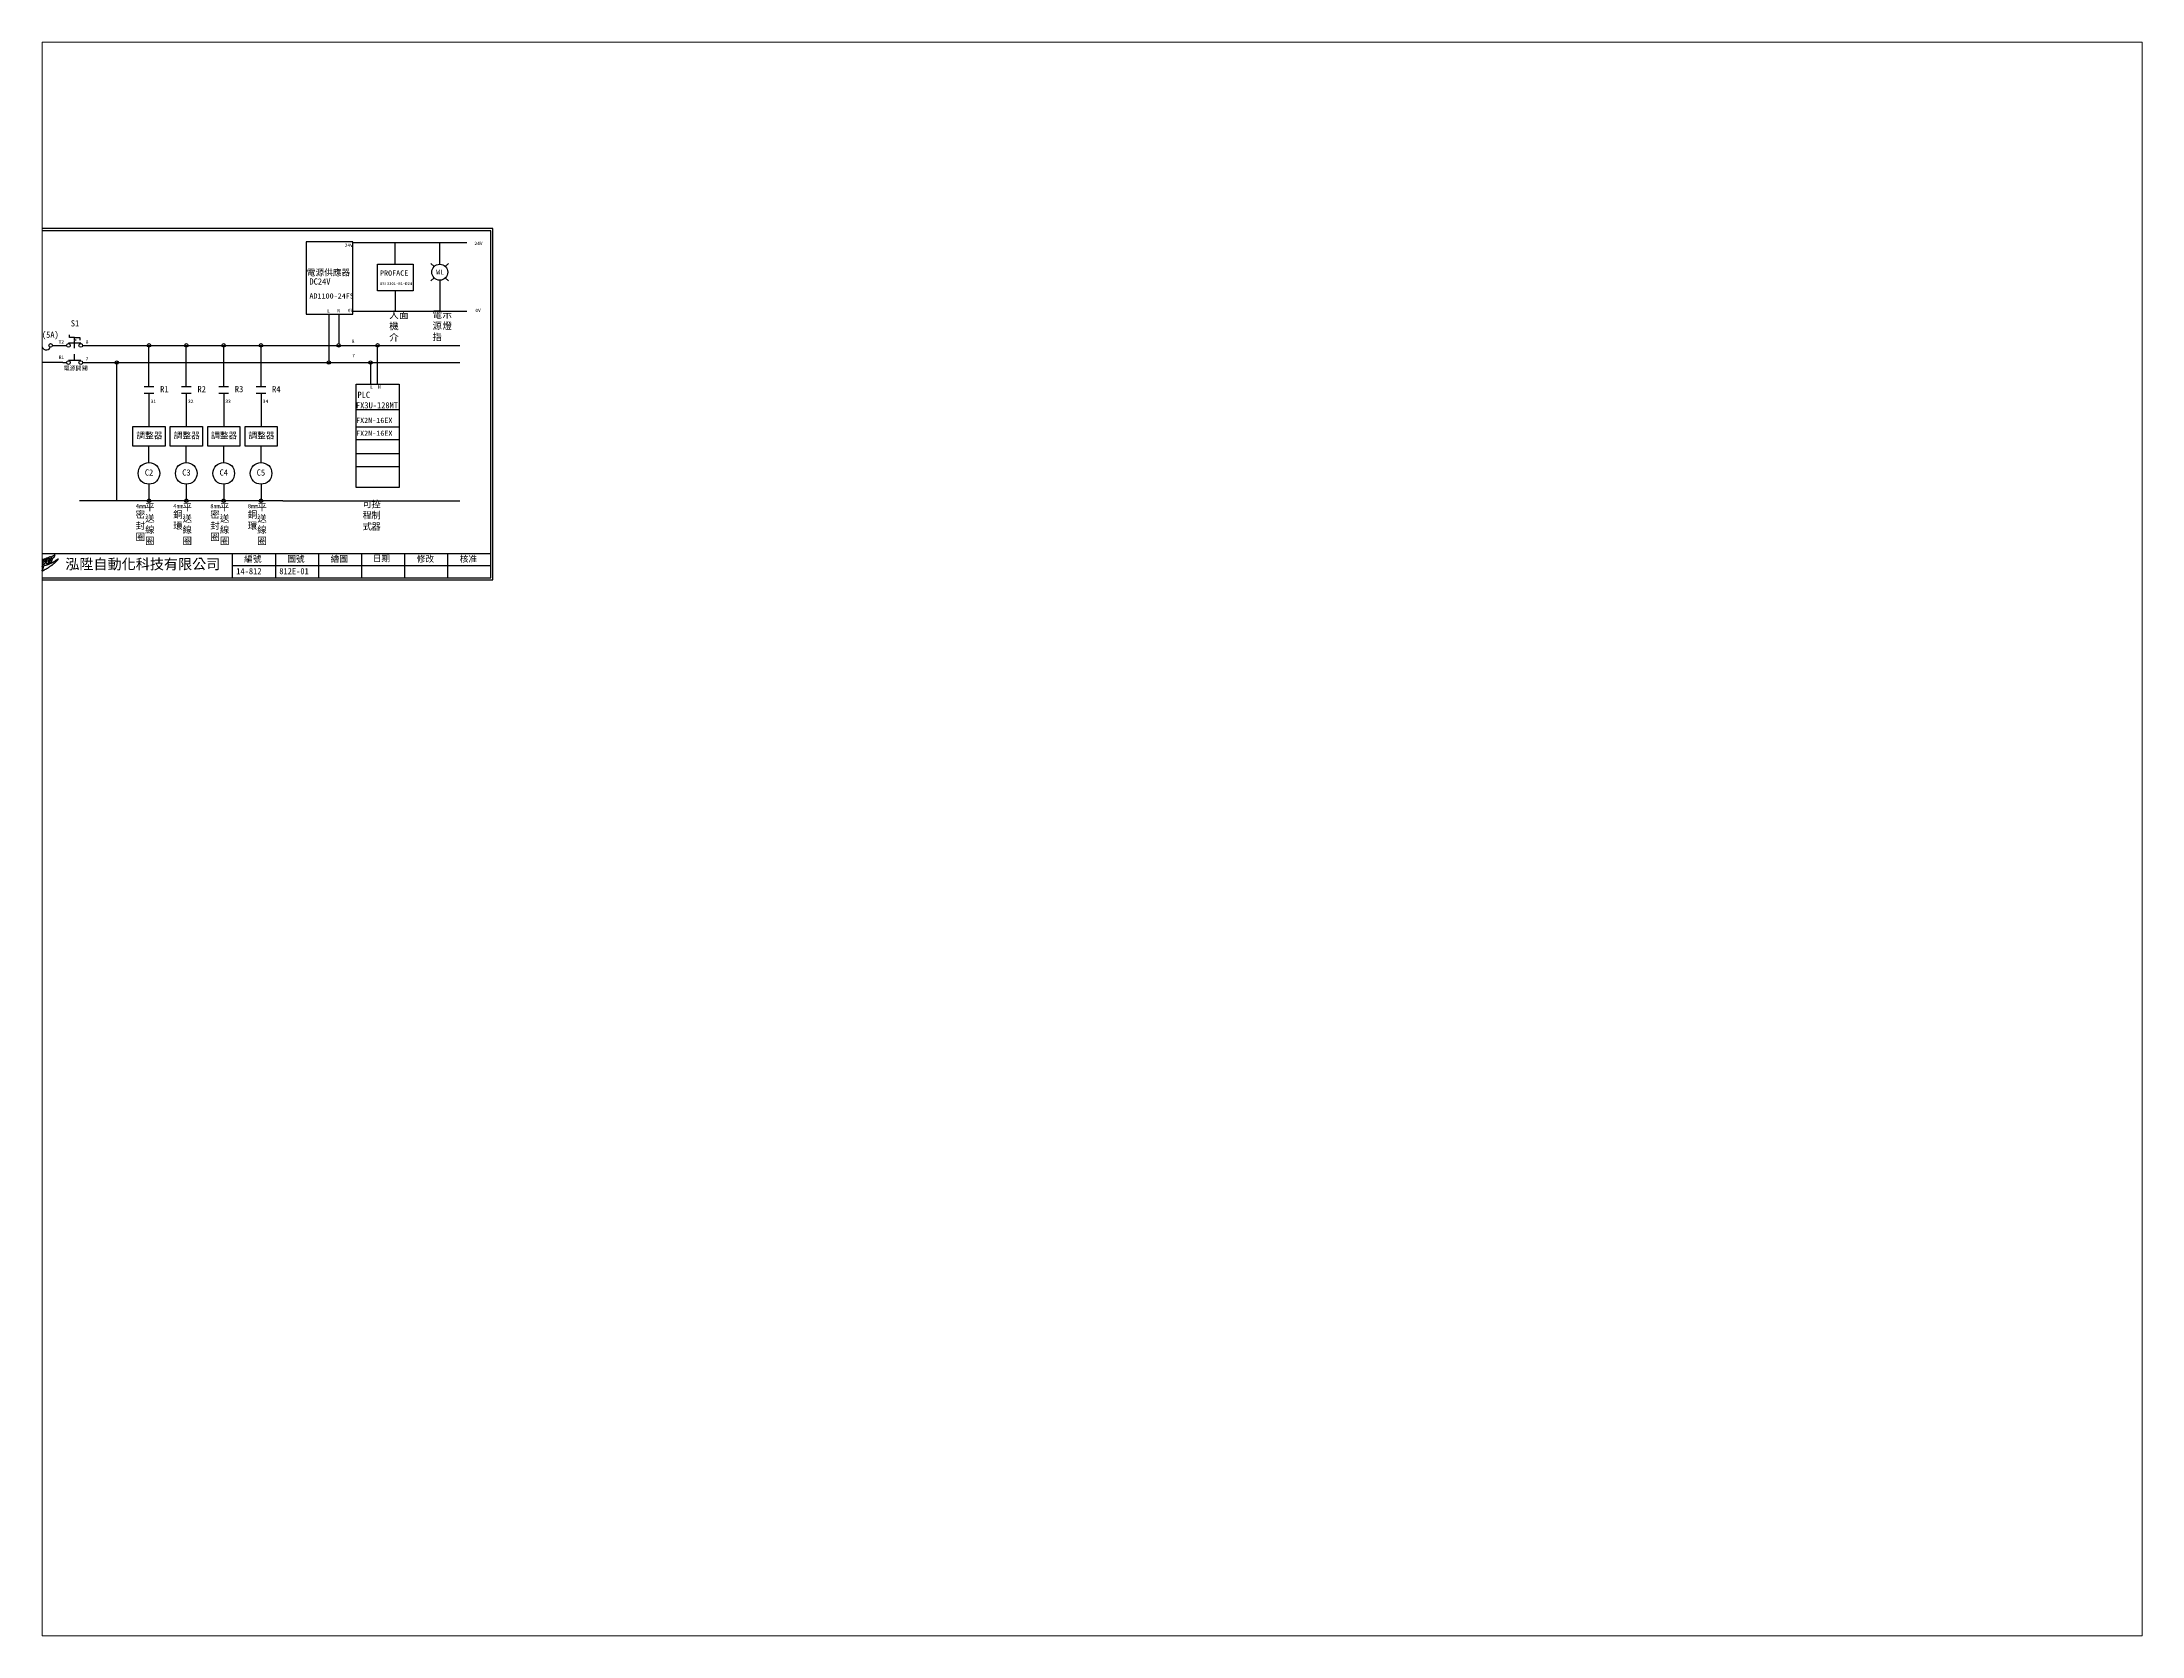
# Paper-space layout '配置1' of a CAD drawing. Extents: x 26 to 231, y 20 to 176.
# The model-space entities are those that its viewports show. They can reach past a viewport. Long polylines and large blocks are cut down to what shows.
import ezdxf
from ezdxf.enums import TextEntityAlignment as Align

# ---------------------------------------------------------------- set-up
doc = ezdxf.new("R2010")
doc.units = 0
doc.linetypes.add('DASHED', pattern=[0.2, 0.1, -0.1])
doc.layers.get('0').update_dxf_attribs({"linetype": 'CONTINUOUS'})
for name, color, linetype in [('7', 7, 'CONTINUOUS'), ('圖框層', 7, 'CONTINUOUS'), ('標尺寸層', 3, 'CONTINUOUS'), ('輪廓線層', 7, 'CONTINUOUS')]:
    doc.layers.add(name, color=color, linetype=linetype)
doc.styles.add('CNS', font='romanc.shx', dxfattribs={"bigfont": 'chineset.shx'})
doc.styles.add('STSL', font='kaiu.ttf')

# ---------------------------------------------------------------- blocks, each defined once
blk = doc.blocks.new('FUSE')
at = {"color": 7}
for p, q in [((0, 0), (2.1, 0)), ((14.6, 0), (16.8, 0))]:
    blk.add_line(p, q, dxfattribs=at)
for centre in [(3.2, 0), (13.6, 0)]:
    blk.add_circle(centre, 1.07)
for centre, start, end in [((5.8, 0), 0, 156.116), ((11, 0), 180, 336.116)]:
    blk.add_arc(centre, 2.59, start, end, dxfattribs=at)

msp = doc.modelspace()

# ---------------------------------------------------------------- linework, layer by layer
for p, q in [((182, 451.7), (155, 451.7)), ((155, 451.7), (155, 409.7)), ((182, 409.7), (182, 451.7)), ((248.2, 451.1), (182, 451.1)), ((229.2, 437.4), (227.4, 439.1)), ((232.5, 442.6), (232.5, 451.3)), ((232.5, 438.7), (232.5, 442.6)), ((235.7, 437.4), (237.5, 439.1)), ((229.2, 430.8), (227.4, 429.1)), ((232.5, 429.5), (232.5, 425.5)), ((235.7, 430.8), (237.5, 429.1)), ((232.5, 425.5), (232.5, 411.4)), ((155, 409.7), (178, 409.7)), ((168.1, 409.7), (168.1, 382.6)), ((173.8, 409.7), (173.8, 392.6)), ((178, 409.7), (182, 409.7)), ((248.2, 411.2), (182, 411.2)), ((7.5, 391.6), (15.8, 391.6)), ((9.7, 391.6), (15.8, 391.6)), ((13.6, 391.6), (15.8, 391.6)), ((17.4, 396.2), (17.4, 397.7)), ((20.4, 396.2), (17.4, 396.2)), ((20.4, 396.2), (23.4, 396.2)), ((21.4, 394.6), (20.4, 394.9)), ((21.4, 394.6), (20.4, 394.4)), ((23.4, 396.2), (23.4, 394.7)), ((25, 391.6), (140.8, 391.6)), ((63.6, 367.8), (63.6, 391.6)), ((85.3, 367.8), (85.3, 391.6)), ((107, 367.8), (107, 391.6)), ((128.7, 367.8), (128.7, 391.6)), ((196.4, 369.1), (196.4, 391.6)), ((13.6, 381.6), (15.8, 381.6)), ((25, 381.6), (140.4, 381.6)), ((183.9, 369.1), (208.9, 369.1)), ((183.9, 354.1), (183.9, 369.1)), ((208.9, 369.1), (208.9, 354.1)), ((63.6, 363.8), (63.6, 344.4)), ((85.3, 363.8), (85.3, 344.4)), ((107, 363.8), (107, 344.4)), ((128.7, 363.8), (128.7, 344.4)), ((208.9, 354.1), (183.9, 354.1)), ((183.9, 339.1), (183.9, 354.1)), ((208.9, 354.1), (208.9, 339.1)), ((63.6, 323.6), (63.6, 333.1)), ((85.3, 323.6), (85.3, 333.1)), ((107, 323.6), (107, 333.1)), ((128.7, 323.6), (128.7, 333.1)), ((183.9, 324.1), (183.9, 339.1)), ((208.9, 339.1), (208.9, 324.1)), ((183.9, 309.1), (183.9, 324.1)), ((208.9, 324.1), (208.9, 309.1)), ((63.6, 311), (63.6, 301.4)), ((85.3, 311), (85.3, 301.4)), ((107, 311), (107, 301.4)), ((128.7, 311), (128.7, 301.4)), ((208.9, 309.1), (183.9, 309.1))]:
    msp.add_line(p, q)
for points in [[(54.3, 344.4), (73, 344.4), (73, 333.1), (54.3, 333.1)], [(76, 344.4), (94.7, 344.4), (94.7, 333.1), (76, 333.1)], [(97.7, 344.4), (116.3, 344.4), (116.3, 333.1), (97.7, 333.1)], [(119.4, 344.4), (138, 344.4), (138, 333.1), (119.4, 333.1)]]:
    msp.add_lwpolyline(points, close=True)
for centre, radius in [((232.5, 434.1), 4.64), ((173.8, 391.6), 1), ((168.1, 381.6), 1), ((63.6, 317.3), 6.3), ((85.3, 317.3), 6.3), ((107, 317.3), 6.3), ((128.7, 317.3), 6.3)]:
    msp.add_circle(centre, radius)
at = {"layer": '7'}
for p, q in [((16.8, 393), (24, 393)), ((20.4, 394.9), (20.4, 396.2)), ((20.4, 393), (20.4, 394.4)), ((16.8, 383), (24, 383))]:
    msp.add_line(p, q, dxfattribs=at)
at = {"layer": '7', "linetype": 'DASHED'}
msp.add_line((20.4, 383), (20.4, 393), dxfattribs=at)
at = {"layer": '7'}
for centre in [(16.8, 391.6), (24, 391.6), (16.8, 381.6), (24, 381.6)]:
    msp.add_circle(centre, 1.07, dxfattribs=at)
at = {"layer": '圖框層', "color": 7}
for p, q in [((263.4, 459.4), (-23.6, 459.4)), ((262.2, 458.2), (-22.3, 458.2)), ((262.2, 256.7), (262.2, 458.2)), ((263.4, 255.5), (263.4, 459.4)), ((-22.3, 270.7), (262.2, 270.7)), ((112.2, 256.7), (112.2, 270.7)), ((137.2, 256.7), (137.2, 270.7)), ((162.2, 256.7), (162.2, 270.7)), ((187.2, 256.7), (187.2, 270.7)), ((212.2, 256.7), (212.2, 270.7)), ((237.2, 256.7), (237.2, 270.7)), ((-22.3, 256.7), (262.2, 256.7)), ((112.2, 263.7), (262.2, 263.7)), ((-23.6, 255.5), (263.4, 255.5))]:
    msp.add_line(p, q, dxfattribs=at)
at = {"layer": '標尺寸層', "color": 7}
for p, q in [((206.7, 438.7), (206.7, 451.1)), ((206.7, 423.2), (206.7, 411.2)), ((140.8, 391.6), (244.2, 391.6)), ((13.6, 381.6), (-18.8, 381.6)), ((44.9, 301.4), (44.9, 381.6)), ((140.4, 381.6), (244.2, 381.6)), ((192.3, 381.6), (192.3, 369.1)), ((60.9, 367.8), (66.4, 367.8)), ((82.5, 367.8), (88.1, 367.8)), ((104.2, 367.8), (109.8, 367.8)), ((125.9, 367.8), (131.5, 367.8)), ((60.9, 363.8), (66.4, 363.8)), ((82.5, 363.8), (88.1, 363.8)), ((104.2, 363.8), (109.8, 363.8)), ((125.9, 363.8), (131.5, 363.8)), ((183.9, 344.3), (208.9, 344.3)), ((183.9, 336.9), (208.9, 336.9)), ((183.9, 328.8), (208.9, 328.8)), ((183.9, 321.3), (208.9, 321.3)), ((141.4, 301.4), (23.2, 301.4)), ((141.4, 301.4), (244.2, 301.4))]:
    msp.add_line(p, q, dxfattribs=at)
msp.add_lwpolyline([(196.4, 438.7), (217.1, 438.7), (217.1, 423.2), (196.4, 423.2)], close=True, dxfattribs=at)
for centre in [(63.6, 391.6), (85.3, 391.6), (107, 391.6), (128.7, 391.6), (196.4, 391.6), (44.9, 381.6), (192.3, 381.6), (63.6, 301.4), (85.3, 301.4), (107, 301.4), (128.7, 301.4)]:
    msp.add_circle(centre, 1, dxfattribs=at)
at = {"layer": '輪廓線層', "color": 116}
for points in [[(1.5, 264.1), (0.7, 263.9), (1.3, 267.1), (2.1, 267.5), (1.7, 265.5), (2.7, 267.7), (3.4, 267.9), (2.9, 265.9), (3.8, 268.1), (4.7, 268.4), (2.8, 264.4), (2, 264.2), (2.4, 266.1)], [(6.4, 267.2), (6.3, 267.2), (6.3, 267.1), (6.3, 267.1), (6.3, 267), (6.3, 267), (6.3, 267), (6.3, 266.9), (6.3, 266.9), (6.2, 266.9), (6.2, 266.9), (6.2, 266.8), (6.2, 266.8), (6.2, 266.8), (6.2, 266.8), (6.2, 266.8), (6.1, 266.8), (6.1, 266.8), (6.1, 266.8), (6.1, 266.8), (6, 266.8), (6, 266.7), (5.9, 266.7), (5.9, 266.7), (5.8, 266.7), (5.8, 266.7), (5.7, 266.7), (5.6, 266.7), (5.6, 266.6), (5.5, 266.6), (5.4, 266.6), (5.4, 266.6), (5.3, 266.6), (5.3, 266.6), (5.2, 266.5), (5.2, 266.5), (5.1, 266.5), (5.1, 266.5), (5, 266.5), (5, 266.5), (5, 266.5), (4.9, 266.5), (4.9, 266.4), (4.9, 266.4), (4.9, 266.4), (4.9, 266.4), (4.9, 266.4), (4.9, 266.4), (4.8, 266.4), (4.8, 266.3), (4.8, 266.3), (4.8, 266.3), (4.8, 266.3), (4.8, 266.3), (4.8, 266.2), (4.8, 266.2), (4.8, 266.2), (4.8, 266.2), (4.8, 266.1), (4.8, 266.1), (4.8, 266.1), (4.8, 266.1), (4.8, 266.1), (4.8, 266), (4.8, 266), (4.8, 266), (4.8, 266), (4.8, 266), (4.8, 266), (4.8, 266), (4.8, 265.9), (4.8, 265.9), (4.8, 265.9), (4.9, 265.9), (4.9, 265.9), (4.9, 265.9), (4.9, 265.9), (4.9, 265.9), (5, 265.9), (5, 265.9), (5, 265.9), (5, 265.9), (5, 266), (5.1, 266), (5.1, 266), (5.1, 266), (5.1, 266), (5.1, 266), (5.1, 266), (5.2, 266.1), (5.2, 266.1), (5.2, 266.1), (5.2, 266.1), (5.2, 266.1), (5.3, 266.1), (5.3, 266.2), (5.3, 266.2), (5.3, 266.2), (5.3, 266.2), (5.3, 266.2), (5.3, 266.3), (5.4, 266.3), (5.4, 266.3), (5.4, 266.3), (5.5, 266.3), (5.5, 266.3), (5.6, 266.3), (5.6, 266.4), (5.7, 266.4), (5.8, 266.4), (5.8, 266.3), (5.8, 266.3), (5.9, 266.3), (5.9, 266.2), (5.8, 266.1), (5.8, 266.1), (5.8, 266), (5.7, 265.9), (5.6, 265.8), (5.6, 265.7), (5.5, 265.6), (5.5, 265.5), (5.4, 265.4), (5.3, 265.4), (5.3, 265.3), (5.2, 265.3), (5.2, 265.2), (5.1, 265.2), (5.1, 265.1), (5, 265.1), (5, 265.1), (5, 265.1), (4.9, 265), (4.9, 265), (4.8, 265), (4.8, 265), (4.8, 265), (4.8, 264.9), (4.7, 264.9), (4.7, 264.9), (4.7, 264.9), (4.6, 264.9), (4.6, 264.9), (4.6, 264.9), (4.6, 264.9), (4.6, 264.9), (4.5, 264.8), (4.5, 264.8), (4.5, 264.8), (4.5, 264.8), (4.4, 264.8), (4.4, 264.8), (4.4, 264.8), (4.4, 264.8), (4.3, 264.8), (4.3, 264.8), (4.3, 264.8), (4.2, 264.8), (4.2, 264.9), (4.2, 264.9), (4.1, 264.9), (4.1, 264.9), (4.1, 264.9), (4.1, 264.9), (4.1, 264.9), (4, 264.9), (4, 265), (4, 265), (4, 265), (4, 265), (4, 265.1), (4, 265.1), (3.9, 265.1), (3.9, 265.2), (3.9, 265.2), (3.9, 265.3), (3.9, 265.3), (3.9, 265.3), (3.9, 265.4), (3.9, 265.4), (3.9, 265.5), (3.9, 265.5), (3.9, 265.6), (3.9, 265.6), (3.9, 265.7), (3.9, 265.7), (3.9, 265.8), (3.9, 265.8), (4, 265.9), (4, 266), (4, 266), (4, 266.1), (4, 266.2), (4.1, 266.3), (4.1, 266.4), (4.1, 266.4), (4.1, 266.5), (4.2, 266.6), (4.2, 266.7), (4.3, 266.8), (4.3, 266.9), (4.3, 267), (4.4, 267.1), (4.4, 267.2), (4.5, 267.3), (4.5, 267.4), (4.6, 267.5), (4.6, 267.6), (4.7, 267.7), (4.8, 267.8), (4.8, 267.9), (4.9, 268), (4.9, 268), (5, 268.1), (5.1, 268.2), (5.1, 268.3), (5.2, 268.3), (5.2, 268.4), (5.2, 268.4), (5.3, 268.5), (5.3, 268.5), (5.4, 268.5), (5.4, 268.6), (5.4, 268.6), (5.5, 268.6), (5.5, 268.7), (5.6, 268.7), (5.6, 268.7), (5.6, 268.8), (5.7, 268.8), (5.7, 268.8), (5.8, 268.8), (5.8, 268.9), (5.8, 268.9), (5.9, 268.9), (5.9, 268.9), (6, 268.9), (6, 268.9), (6, 269), (6.1, 269), (6.1, 269), (6.1, 269), (6.2, 269), (6.2, 269), (6.2, 269), (6.2, 269), (6.3, 269), (6.3, 269), (6.3, 269), (6.3, 269), (6.4, 269), (6.4, 269), (6.4, 269), (6.4, 269), (6.4, 268.9), (6.5, 268.9), (6.5, 268.9), (6.5, 268.9), (6.5, 268.9), (6.5, 268.9), (6.5, 268.8), (6.6, 268.8), (6.6, 268.8), (6.6, 268.8), (6.6, 268.7), (6.6, 268.7), (6.6, 268.7), (6.6, 268.6), (6.6, 268.6), (6.6, 268.6), (6.6, 268.5), (6.6, 268.5), (6.6, 268.5), (6.6, 268.4), (6.6, 268.4), (6.6, 268.3), (6.6, 268.3), (6.6, 268.2), (6.6, 268.2), (6.6, 268.1), (6.6, 268.1), (6.6, 268), (6.6, 268), (6.6, 267.9), (6.6, 267.9), (6.5, 267.8), (6.5, 267.8), (6.5, 267.7), (6.5, 267.7), (6.5, 267.6), (6.5, 267.5), (6.5, 267.5), (6.4, 267.4), (6.4, 267.4), (6.4, 267.3), (6.4, 267.3)], [(7.6, 267.8), (7.4, 267.3), (7.2, 266.9), (6.8, 265.6), (5.9, 265.4), (7.4, 269.3), (8.1, 269.6), (8, 269.2), (8.3, 269.6), (8.6, 269.9), (8.9, 270), (8.3, 268.3), (8.2, 268.3), (8, 268.2), (7.8, 268.1)], [(-2.7, 264.9), (-2.6, 264.9), (-2.6, 264.9), (-2.6, 264.9), (-2.6, 264.9), (-2.6, 264.9), (-2.6, 264.9), (-2.6, 264.9), (-2.6, 264.9), (-2.6, 264.9), (-2.6, 264.9), (-2.6, 264.8), (-2.6, 264.8), (-2.6, 264.8), (-2.6, 264.8), (-2.6, 264.8), (-2.6, 264.8), (-2.6, 264.7), (-2.6, 264.7), (-2.6, 264.7), (-2.6, 264.7), (-2.6, 264.7), (-2.6, 264.6), (-2.6, 264.6), (-2.6, 264.6), (-2.6, 264.6), (-2.6, 264.5), (-2.6, 264.5), (-2.6, 264.5), (-2.6, 264.4), (-2.6, 264.4), (-2.6, 264.4), (-2.6, 264.3), (-2.7, 264.3), (-2.7, 264.3), (-2.7, 264.2), (-2.7, 264.2), (-2.7, 264.2), (-2.7, 264.2), (-2.7, 264.1), (-2.8, 264.1), (-2.8, 264.1), (-2.8, 264), (-2.8, 264), (-2.8, 264), (-2.8, 263.9), (-2.8, 263.9), (-2.9, 263.9), (-2.9, 263.9), (-2.9, 263.8), (-2.9, 263.8), (-2.9, 263.8), (-2.9, 263.8), (-2.9, 263.8), (-3, 263.7), (-3, 263.7), (-3, 263.7), (-3, 263.7), (-3, 263.7), (-3, 263.7), (-3, 263.7), (-3.1, 263.6), (-3.1, 263.6), (-3.1, 263.6), (-3.1, 263.6), (-3.1, 263.6), (-3.1, 263.6), (-3.1, 263.6), (-3.2, 263.6), (-3.2, 263.6), (-3.2, 263.6), (-3.2, 263.6), (-3.2, 263.6), (-3.2, 263.6), (-3.2, 263.6), (-3.2, 263.6), (-3.3, 263.6), (-3.3, 263.6), (-3.3, 263.6), (-3.3, 263.6), (-3.3, 263.7), (-3.3, 263.7), (-3.3, 263.7), (-3.3, 263.7), (-3.3, 263.7), (-3.3, 263.8), (-3.3, 263.8), (-3.3, 263.8), (-3.3, 263.8), (-3.3, 263.8), (-3.3, 263.9), (-3.3, 263.9), (-3.3, 263.9), (-3.3, 263.9), (-3.3, 264), (-3.2, 264), (-3.2, 264), (-3.2, 264.1), (-3.2, 264.1), (-3.2, 264.1), (-3.2, 264.1), (-3.2, 264.2), (-3.2, 264.2), (-3.2, 264.2), (-3.2, 264.2), (-3.2, 264.3), (-3.1, 264.3), (-3.1, 264.3), (-3.1, 264.4), (-3.1, 264.4), (-3.1, 264.4), (-3.1, 264.5), (-3.1, 264.5), (-3, 264.5), (-3, 264.5), (-3, 264.6), (-3, 264.6), (-3, 264.6), (-3, 264.7), (-2.9, 264.7), (-2.9, 264.7), (-2.9, 264.7), (-2.9, 264.8), (-2.9, 264.8), (-2.9, 264.8), (-2.8, 264.8), (-2.8, 264.8), (-2.8, 264.9), (-2.8, 264.9), (-2.8, 264.9), (-2.8, 264.9), (-2.7, 264.9), (-2.7, 264.9), (-2.7, 264.9), (-2.7, 264.9), (-2.7, 264.9)], [(-1.3, 263.2), (-1.4, 263.2), (-1.4, 263.2), (-1.4, 263.2), (-1.5, 263.2), (-1.5, 263.2), (-1.5, 263.3), (-1.5, 263.3), (-1.6, 263.3), (-1.6, 263.3), (-1.6, 263.3), (-1.6, 263.3), (-1.6, 263.3), (-1.7, 263.4), (-1.7, 263.4), (-1.7, 263.4), (-1.7, 263.4), (-1.7, 263.4), (-1.7, 263.5), (-1.8, 263.5), (-1.8, 263.5), (-1.8, 263.5), (-1.8, 263.6), (-1.8, 263.6), (-1.8, 263.6), (-1.8, 263.7), (-1.8, 263.7), (-1.8, 263.7), (-1.8, 263.8), (-1.8, 263.8), (-1.8, 263.8), (-1.8, 263.9), (-1.8, 263.9), (-1.8, 263.9), (-1.8, 264), (-1.8, 264), (-1.8, 264.1), (-1.8, 264.1), (-1.8, 264.1), (-1.8, 264.2), (-1.7, 264.2), (-1.7, 264.3), (-1.7, 264.3), (-1.7, 264.3), (-1.7, 264.4), (-1.7, 264.4), (-1.7, 264.5), (-1.7, 264.5), (-1.6, 264.5), (-1.6, 264.6), (-1.6, 264.6), (-1.6, 264.6), (-1.6, 264.7), (-1.6, 264.7), (-1.6, 264.8), (-1.5, 264.8), (-1.5, 264.8), (-1.5, 264.9), (-1.5, 264.9), (-1.5, 265), (-1.4, 265), (-1.4, 265.1), (-1.4, 265.2), (-1.4, 265.2), (-1.3, 265.3), (-1.3, 265.4), (-1.3, 265.5), (-1.2, 265.5), (-1.2, 265.6), (-1.1, 265.7), (-1.1, 265.8), (-1, 265.8), (-1, 265.9), (-0.9, 266), (-0.9, 266), (-0.8, 266.1), (-0.8, 266.2), (-0.7, 266.2), (-0.7, 266.3), (-0.6, 266.3), (-0.6, 266.4), (-0.6, 266.4), (-0.5, 266.4), (-0.5, 266.5), (-0.4, 266.5), (-0.4, 266.5), (-0.4, 266.6), (-0.3, 266.6), (-0.3, 266.6), (-0.2, 266.6), (-0.2, 266.7), (-0.2, 266.7), (-0.1, 266.7), (-0.1, 266.7), (0, 266.7), (0, 266.8), (0, 266.8), (0.1, 266.8), (0.1, 266.8), (0.1, 266.8), (0.1, 266.8), (0.2, 266.8), (0.2, 266.8), (0.2, 266.9), (0.2, 266.9), (0.2, 266.9), (0.3, 266.9), (0.3, 266.9), (0.3, 266.9), (0.4, 266.9), (0.4, 266.9), (0.4, 266.9), (0.4, 266.9), (0.5, 266.9), (0.5, 266.9), (0.5, 266.9), (0.5, 266.9), (0.6, 266.9), (0.6, 266.9), (0.6, 266.8), (0.6, 266.8), (0.7, 266.8), (0.7, 266.8), (0.7, 266.8), (0.7, 266.7), (0.7, 266.7), (0.8, 266.7), (0.8, 266.7), (0.8, 266.6), (0.8, 266.6), (0.8, 266.5), (0.8, 266.5), (0.8, 266.4), (0.8, 266.4), (0.8, 266.3), (0.8, 266.3), (0.8, 266.2), (0.8, 266.2), (0.8, 266.1), (0.8, 266), (0.8, 266), (0.8, 265.9), (0.8, 265.9), (0.8, 265.8), (0.7, 265.7), (0.7, 265.7), (0.7, 265.6), (0.7, 265.6), (0.7, 265.5), (0.6, 265.5), (0.6, 265.4), (0.6, 265.4), (0.6, 265.3), (0.5, 265.3), (0.5, 265.2), (0.5, 265.1), (0.5, 265.1), (0.4, 265), (0.4, 265), (0.4, 264.9), (0.4, 264.9), (0.3, 264.8), (0.3, 264.7), (0.3, 264.7), (0.2, 264.6), (0.2, 264.5), (0.2, 264.4), (0.1, 264.4), (0.1, 264.3), (0, 264.2), (0, 264.2), (-0.1, 264.1), (-0.1, 264), (-0.2, 263.9), (-0.2, 263.9), (-0.3, 263.8), (-0.3, 263.8), (-0.4, 263.7), (-0.5, 263.7), (-0.5, 263.6), (-0.6, 263.6), (-0.6, 263.5), (-0.7, 263.5), (-0.7, 263.5), (-0.8, 263.5), (-0.8, 263.4), (-0.8, 263.4), (-0.9, 263.4), (-0.9, 263.4), (-0.9, 263.3), (-1, 263.3), (-1, 263.3), (-1, 263.3), (-1.1, 263.3), (-1.1, 263.2), (-1.2, 263.2), (-1.2, 263.2), (-1.2, 263.2), (-1.3, 263.2), (-1.3, 263.2)], [(-0.6, 265.3), (-0.6, 265.3), (-0.6, 265.3), (-0.6, 265.4), (-0.5, 265.4), (-0.5, 265.5), (-0.5, 265.5), (-0.5, 265.5), (-0.5, 265.6), (-0.4, 265.6), (-0.4, 265.6), (-0.4, 265.7), (-0.4, 265.7), (-0.3, 265.7), (-0.3, 265.7), (-0.3, 265.8), (-0.3, 265.8), (-0.3, 265.8), (-0.2, 265.8), (-0.2, 265.8), (-0.2, 265.8), (-0.2, 265.8), (-0.1, 265.8), (-0.1, 265.8), (-0.1, 265.8), (-0.1, 265.8), (-0.1, 265.8), (-0.1, 265.8), (-0.1, 265.8), (-0.1, 265.7), (-0.1, 265.7), (0, 265.7), (0, 265.7), (0, 265.7), (0, 265.6), (0, 265.6), (-0.1, 265.6), (-0.1, 265.6), (-0.1, 265.5), (-0.1, 265.5), (-0.1, 265.5), (-0.1, 265.4), (-0.1, 265.4), (-0.1, 265.4), (-0.1, 265.4), (-0.1, 265.3), (-0.1, 265.3), (-0.1, 265.3), (-0.2, 265.2), (-0.2, 265.2), (-0.2, 265.2), (-0.2, 265.1), (-0.2, 265.1), (-0.2, 265.1), (-0.2, 265), (-0.2, 265), (-0.2, 265), (-0.3, 264.9), (-0.3, 264.9), (-0.3, 264.9), (-0.3, 264.8), (-0.3, 264.8), (-0.3, 264.8), (-0.3, 264.7), (-0.4, 264.7), (-0.4, 264.7), (-0.4, 264.7), (-0.4, 264.6), (-0.4, 264.6), (-0.4, 264.6), (-0.4, 264.6), (-0.5, 264.5), (-0.5, 264.5), (-0.5, 264.5), (-0.5, 264.5), (-0.5, 264.5), (-0.5, 264.4), (-0.5, 264.4), (-0.5, 264.4), (-0.6, 264.4), (-0.6, 264.4), (-0.6, 264.4), (-0.6, 264.3), (-0.6, 264.3), (-0.6, 264.3), (-0.7, 264.3), (-0.7, 264.3), (-0.7, 264.3), (-0.7, 264.3), (-0.7, 264.3), (-0.7, 264.3), (-0.8, 264.2), (-0.8, 264.2), (-0.8, 264.2), (-0.8, 264.2), (-0.8, 264.2), (-0.8, 264.3), (-0.9, 264.3), (-0.9, 264.3), (-0.9, 264.3), (-0.9, 264.3), (-0.9, 264.3), (-0.9, 264.3), (-0.9, 264.3), (-0.9, 264.3), (-0.9, 264.4), (-0.9, 264.4), (-0.9, 264.4), (-0.9, 264.4), (-0.9, 264.4), (-0.9, 264.5), (-0.9, 264.5), (-0.9, 264.5), (-0.9, 264.5), (-0.9, 264.6), (-0.9, 264.6), (-0.9, 264.6), (-0.9, 264.7), (-0.8, 264.7), (-0.8, 264.7), (-0.8, 264.8), (-0.8, 264.8), (-0.8, 264.8), (-0.8, 264.9), (-0.8, 264.9), (-0.8, 264.9), (-0.8, 264.9), (-0.8, 265), (-0.8, 265), (-0.8, 265), (-0.7, 265.1), (-0.7, 265.1), (-0.7, 265.1), (-0.7, 265.2), (-0.7, 265.2), (-0.6, 265.2)], [(5.7, 267.4), (5.7, 267.4), (5.7, 267.4), (5.6, 267.4), (5.6, 267.4), (5.6, 267.4), (5.6, 267.4), (5.5, 267.4), (5.5, 267.3), (5.5, 267.3), (5.4, 267.3), (5.4, 267.3), (5.4, 267.3), (5.4, 267.3), (5.4, 267.3), (5.3, 267.3), (5.3, 267.3), (5.3, 267.3), (5.3, 267.3), (5.2, 267.3), (5.2, 267.3), (5.2, 267.3), (5.2, 267.3), (5.2, 267.3), (5.2, 267.3), (5.2, 267.3), (5.2, 267.4), (5.2, 267.4), (5.2, 267.4), (5.2, 267.4), (5.2, 267.5), (5.2, 267.5), (5.3, 267.5), (5.3, 267.5), (5.3, 267.6), (5.3, 267.6), (5.3, 267.6), (5.3, 267.7), (5.4, 267.7), (5.4, 267.7), (5.4, 267.7), (5.4, 267.8), (5.4, 267.8), (5.5, 267.8), (5.5, 267.8), (5.5, 267.9), (5.5, 267.9), (5.5, 267.9), (5.6, 267.9), (5.6, 267.9), (5.6, 267.9), (5.6, 267.9), (5.6, 267.9), (5.7, 267.9), (5.7, 268), (5.7, 268), (5.7, 268), (5.7, 267.9), (5.7, 267.9), (5.8, 267.9), (5.8, 267.9), (5.8, 267.9), (5.8, 267.9), (5.8, 267.9), (5.8, 267.9), (5.8, 267.9), (5.8, 267.9), (5.8, 267.9), (5.8, 267.9), (5.8, 267.8), (5.8, 267.8), (5.8, 267.8), (5.8, 267.8), (5.8, 267.8), (5.8, 267.7), (5.8, 267.7), (5.8, 267.7), (5.8, 267.6), (5.8, 267.6), (5.8, 267.6), (5.8, 267.6), (5.8, 267.5), (5.8, 267.5), (5.8, 267.5), (5.8, 267.5), (5.7, 267.5), (5.7, 267.5), (5.7, 267.4)]]:
    msp.add_lwpolyline(points, close=True, dxfattribs=at)
at = {"layer": '輪廓線層', "color": 1}
msp.add_lwpolyline([(-4.7, 260.2), (-4.4, 260.3), (-4.1, 260.4), (-3.8, 260.4), (-3.6, 260.5), (-3.3, 260.6), (-3.1, 260.6), (-2.8, 260.7), (-2.6, 260.8), (-2.4, 260.8), (-2.2, 260.9), (-2, 261), (-1.8, 261), (-1.6, 261.1), (-1.5, 261.1), (-1.4, 261.2), (-1.2, 261.2), (-1.1, 261.2), (-1, 261.3), (-0.9, 261.3), (-0.8, 261.4), (-0.7, 261.4), (-0.6, 261.4), (-0.4, 261.5), (-0.3, 261.5), (-0.1, 261.6), (0, 261.7), (0.2, 261.7), (0.4, 261.8), (0.5, 261.9), (0.7, 261.9), (0.9, 262), (1, 262), (1.1, 262.1), (1.3, 262.1), (1.4, 262.2), (1.5, 262.2), (1.6, 262.3), (1.7, 262.3), (1.8, 262.3), (1.9, 262.4), (2, 262.4), (2.1, 262.5), (2.2, 262.5), (2.3, 262.5), (2.4, 262.6), (2.4, 262.6), (2.5, 262.6), (2.5, 262.7), (2.5, 262.7), (2.4, 262.7), (2.4, 262.7), (2.3, 262.7), (2.3, 262.7), (2.2, 262.7), (2.1, 262.8), (2.1, 262.8), (2, 262.8), (1.9, 262.8), (1.8, 262.8), (1.7, 262.8), (1.6, 262.8), (1.6, 262.8), (1.5, 262.8), (1.4, 262.8), (1.3, 262.9), (1.2, 262.9), (1.1, 262.9), (1, 262.9), (0.9, 262.9), (0.8, 262.9), (0.8, 262.9), (0.7, 262.9), (0.6, 262.9), (0.6, 262.9), (0.5, 263), (0.5, 263), (0.5, 263), (0.5, 263), (0.5, 263), (0.5, 263), (0.5, 263), (0.5, 263.1), (0.6, 263.1), (0.7, 263.1), (0.7, 263.1), (0.8, 263.1), (0.9, 263.2), (1.1, 263.2), (1.2, 263.2), (1.3, 263.3), (1.5, 263.3), (1.6, 263.4), (1.8, 263.4), (2, 263.4), (2.1, 263.5), (2.3, 263.6), (2.5, 263.6), (2.7, 263.7), (2.9, 263.7), (3, 263.8), (3.2, 263.8), (3.4, 263.9), (3.6, 264), (3.8, 264), (4, 264.1), (4.2, 264.1), (4.4, 264.2), (4.6, 264.3), (4.8, 264.4), (5, 264.4), (5.2, 264.5), (5.5, 264.6), (5.7, 264.7), (6, 264.8), (6.2, 265), (6.5, 265.1), (6.7, 265.2), (7, 265.3), (7.2, 265.4), (7.5, 265.5), (7.7, 265.6), (7.9, 265.7), (8, 265.8), (8.2, 265.9), (8.4, 266), (8.6, 266.1), (8.7, 266.2), (8.9, 266.3), (9.1, 266.4), (9.2, 266.5), (9.4, 266.7), (9.6, 266.8), (9.7, 266.9), (9.9, 267), (10, 267.1), (10.1, 267.2), (10.3, 267.3), (10.4, 267.4), (10.5, 267.4), (10.6, 267.5), (10.7, 267.6), (10.7, 267.6), (10.8, 267.6), (10.8, 267.6), (10.8, 267.6), (10.8, 267.5), (10.8, 267.5), (10.7, 267.4), (10.7, 267.4), (10.6, 267.3), (10.6, 267.2), (10.5, 267.1), (10.5, 267.1), (10.4, 267), (10.4, 266.9), (10.3, 266.8), (10.3, 266.8), (10.2, 266.7), (10.2, 266.6), (10.1, 266.6), (10, 266.5), (10, 266.4), (9.9, 266.3), (9.8, 266.3), (9.7, 266.2), (9.7, 266.1), (9.6, 266), (9.4, 265.9), (9.3, 265.8), (9.2, 265.7), (9.1, 265.5), (8.9, 265.4), (8.8, 265.3), (8.7, 265.1), (8.5, 265), (8.4, 264.9), (8.2, 264.7), (8, 264.6), (7.8, 264.4), (7.7, 264.3), (7.5, 264.1), (7.3, 264), (7.1, 263.8), (6.8, 263.7), (6.6, 263.5), (6.4, 263.3), (6.1, 263.2), (5.9, 263), (5.6, 262.8), (5.3, 262.6), (5.1, 262.5), (4.8, 262.3), (4.6, 262.1), (4.3, 262), (4, 261.8), (3.8, 261.7), (3.5, 261.5), (3.2, 261.4), (3, 261.2), (2.7, 261), (2.5, 260.9), (2.2, 260.7), (1.9, 260.6), (1.7, 260.5), (1.5, 260.3), (1.2, 260.2), (1, 260.1), (0.8, 260), (0.7, 259.9), (0.5, 259.8), (0.4, 259.7), (0.3, 259.7), (0.1, 259.6), (0, 259.6), (-0.1, 259.5), (-0.1, 259.5), (-0.2, 259.4), (-0.3, 259.4), (-0.3, 259.4), (-0.4, 259.4), (-0.4, 259.3), (-0.4, 259.4), (-0.4, 259.4), (-0.4, 259.4), (-0.4, 259.4), (-0.3, 259.5), (-0.2, 259.6), (-0.1, 259.6), (0, 259.7), (0.1, 259.8), (0.2, 259.9), (0.4, 260), (0.5, 260.1), (0.7, 260.3), (0.8, 260.4), (1, 260.5), (1.2, 260.6), (1.3, 260.7), (1.5, 260.8), (1.6, 261), (1.7, 261), (1.9, 261.1), (2, 261.2), (2, 261.3), (2.1, 261.3), (2.1, 261.4), (2.1, 261.4), (2.1, 261.4), (2, 261.4), (1.9, 261.3), (1.8, 261.3), (1.6, 261.2), (1.5, 261.1), (1.3, 261), (1, 260.9), (0.7, 260.8), (0.5, 260.7), (0.1, 260.5), (-0.2, 260.4), (-0.5, 260.3), (-0.8, 260.1), (-1.1, 260), (-1.4, 259.9), (-1.6, 259.8), (-1.8, 259.7), (-2.1, 259.6), (-2.3, 259.6), (-2.5, 259.5), (-2.7, 259.4), (-2.9, 259.4), (-3.2, 259.3), (-3.4, 259.2), (-3.7, 259.1), (-4, 259), (-4.3, 259), (-4.6, 258.9), (-4.9, 258.8)], dxfattribs=at)
at = {"layer": '輪廓線層', "color": 116}
for points in [[(-4.6, 263.1), (-4.6, 263.1), (-4.6, 263.1), (-4.6, 263.1), (-4.6, 263.1), (-4.6, 263.1), (-4.6, 263.1), (-4.6, 263), (-4.6, 263), (-4.6, 263), (-4.6, 263)], [(-4.6, 265.1), (-4.6, 265.1), (-4.6, 265.1), (-4.6, 265.1), (-4.5, 265.1), (-4.5, 265.1), (-4.5, 265.1), (-4.4, 265.1), (-4.4, 265), (-4.4, 265), (-4.4, 265), (-4.3, 265), (-4.3, 265), (-4.3, 265), (-4.3, 265), (-4.3, 265), (-4.3, 265), (-4.2, 265), (-4.2, 265), (-4.2, 264.9), (-4.2, 264.9), (-4.2, 264.9), (-4.2, 264.9), (-4.2, 264.9), (-4.2, 264.9), (-4.1, 264.8), (-4.1, 264.8), (-4.1, 264.8), (-4.1, 264.7), (-4.1, 264.7), (-4.1, 264.7), (-4.1, 264.7), (-4.1, 264.6), (-4.1, 264.6), (-4.1, 264.6), (-4.1, 264.5), (-4.1, 264.5), (-4.1, 264.5), (-4.1, 264.4), (-4.1, 264.4), (-4.1, 264.3), (-4.1, 264.3), (-4.1, 264.3), (-4.2, 264.2), (-4.2, 264.2), (-4.2, 264.1), (-4.2, 264.1), (-4.2, 264.1), (-4.2, 264), (-4.2, 264), (-4.2, 263.9), (-4.2, 263.9), (-4.2, 263.9), (-4.2, 263.8), (-4.2, 263.8), (-4.2, 263.8), (-4.3, 263.7), (-4.3, 263.7), (-4.3, 263.7), (-4.3, 263.6), (-4.3, 263.6), (-4.4, 263.6), (-4.4, 263.5), (-4.4, 263.5), (-4.5, 263.5), (-4.5, 263.5), (-4.6, 263.4), (-4.6, 263.4)], [(-4.6, 262), (-4.5, 262.4), (-4.3, 262.9), (-4.2, 263.4), (-3.9, 264.1), (-3.7, 264.8), (-3.5, 265.4), (-2.7, 265.7), (-2.7, 265.5), (-2.6, 265.7), (-2.3, 265.9), (-2, 266), (-1.8, 266), (-1.7, 266), (-1.6, 265.9), (-1.6, 265.6), (-1.6, 265.4), (-1.6, 265.1), (-1.7, 264.9), (-1.8, 264.6), (-1.9, 264.4), (-2.1, 264), (-2.3, 263.6), (-2.5, 263.2), (-2.8, 262.9), (-3.1, 262.7), (-3.2, 262.6), (-3.4, 262.6), (-3.5, 262.6), (-3.6, 262.7), (-3.6, 262.8), (-3.6, 262.9), (-3.7, 262.7), (-3.7, 262.5), (-3.8, 262.3), (-3.9, 261.9), (-4, 261.6), (-4.1, 261.5), (-4.1, 261.4), (-4.4, 261.3), (-4.9, 261.2)]]:
    msp.add_lwpolyline(points, dxfattribs=at)

# ---------------------------------------------------------------- block references
at = {"color": 7}
msp.add_blockref('FUSE', (-7.1, 391.6), dxfattribs=at)

# ---------------------------------------------------------------- texts
msp.add_text('WL', height=2.86, dxfattribs=at).set_placement((232.7, 434.2), align=Align.MIDDLE_CENTER)
at = {"layer": '圖框層', "color": 4, "style": 'STSL'}
for s, height, p in [('24V', 2, (252.7, 449.8)), ('24V', 2, (177.3, 448.7)), ('電源供應器', 3.6, (155.3, 432.1)), ('DC24V', 3.6, (156.8, 426.9)), ('AST3301-B1-D24', 1.7, (197.8, 426.6)), ('PROFACE', 3, (197.8, 432.1)), ('AD1100-24FS', 3, (156.8, 418.8)), ('S1', 3.6, (18.2, 402.6)), ('L', 2, (167.1, 410.6)), ('N', 2, (173, 410.7)), ('0V', 2, (179.1, 410.9)), ('0V', 2, (253.2, 410.9)), ('F2(5A)', 3.6, (-3.5, 396)), ('T2', 2, (11.1, 392.6)), ('8', 2, (26.9, 392.6)), ('8', 2, (181.4, 393)), ('R1', 2, (11.2, 383.7)), ('7', 2, (26.8, 382.7)), ('7', 2, (181.7, 384.7)), ('R1', 3.6, (70.1, 364.4)), ('R2', 3.6, (91.8, 364.4)), ('R3', 3.6, (113.5, 364.4)), ('R4', 3.6, (135.1, 364.4)), ('L', 2, (192.1, 366.4)), ('N', 2, (196.7, 366.5)), ('31', 2, (64.6, 358.1)), ('32', 2, (86.3, 358.1)), ('33', 2, (108, 358.1)), ('34', 2, (129.7, 358.1)), ('FX3U-128MT', 3.6, (183.8, 355)), ('PLC', 3.6, (184.7, 361.1)), ('調整器', 3.6, (56.3, 337.5)), ('調整器', 3.6, (78, 337.5)), ('調整器', 3.6, (99.7, 337.5)), ('調整器', 3.6, (121.4, 337.5)), ('FX2N-16EX', 3, (183.9, 346.6)), ('FX2N-16EX', 3, (183.9, 339.1)), ('C2', 3.6, (61.2, 316)), ('C3', 3.6, (82.9, 316)), ('C4', 3.6, (104.6, 316)), ('C5', 3.6, (126.2, 316)), ('泓陞自動化科技有限公司', 6, (15, 261.6)), ('編號', 3.6, (118.9, 265.8)), ('圖號', 3.6, (143.9, 265.8)), ('繪圖', 3.6, (169.1, 265.8)), ('日期', 3.6, (193.6, 266.1)), ('修改', 3.6, (219.1, 265.8)), ('核准', 3.6, (244.1, 265.8)), ('14-812', 3.6, (114.3, 258.7)), ('812E-01', 3.6, (139.3, 258.7))]:
    msp.add_text(s, height=height, dxfattribs=at).set_placement(p)
at = {"layer": '標尺寸層', "color": 7, "attachment_point": 1, "style": 'CNS'}
for s, insert, char_height, width in [('{\\fDFKai-SB|b0|i0|c136|p65;人機介}', (203.2, 411.2), 3.9, 4.139), ('{\\fDFKai-SB|b0|i0|c136|p65;面}', (208.9, 411.2), 3.9, 4.139), ('{\\fDFKai-SB|b0|i0|c136|p65;電\\P源指}', (228.3, 411.4), 3.9, 4.139), ('{\\fDFKai-SB|b0|i0|c136|p65;示燈}', (234.1, 411.4), 3.9, 4.139), ('{\\fDFKai-SB|b0|i0|c136|p65;電源開關}', (14, 379.6), 2.5, 14.085), ('{\\fDFKai-SB|b0|i0|c136|p65;\\H0.64103x;4mm\\H1.56x;密封圈}', (55.9, 299.5), 3.9, 5.424), ('{\\fDFKai-SB|b0|i0|c136|p65;平送線圈}', (61.4, 299.5), 3.9, 5.424), ('{\\fDFKai-SB|b0|i0|c136|p65;\\H0.64103x;4mm\\H1.56x;\\P銅環}', (77.7, 299.5), 3.9, 5.424), ('{\\fDFKai-SB|b0|i0|c136|p65;平送線圈}', (83.1, 299.5), 3.9, 5.424), ('{\\fDFKai-SB|b0|i0|c136|p65;\\H0.64103x;8mm\\H1.56x;密封圈}', (99.2, 299.5), 3.9, 5.424), ('{\\fDFKai-SB|b0|i0|c136|p65;平送線圈}', (104.8, 299.5), 3.9, 5.424), ('{\\fDFKai-SB|b0|i0|c136|p65;\\H0.64103x;8mm\\H1.56x;銅環}', (121, 299.5), 3.9, 5.424), ('{\\fDFKai-SB|b0|i0|c136|p65;平送線圈}', (126.5, 299.5), 3.9, 5.424), ('{\\fDFKai-SB|b0|i0|c136|p65;可程式}', (187.7, 301.4), 3.9, 5.424), ('{\\fDFKai-SB|b0|i0|c136|p65;控制器}', (192.8, 301.4), 3.9, 5.424)]:
    msp.add_mtext(s, dxfattribs=dict(at, insert=insert, char_height=char_height, width=width))

psp = doc.layouts.new('配置1')

# ---------------------------------------------------------------- viewports
at = {"layer": '標尺寸層'}
psp.add_viewport(center=(128.5, 97.5), size=(205.6, 156), view_center_point=(611.37, 104.98), view_height=925.5311, dxfattribs=at)

doc.saveas('drawing.dxf')
